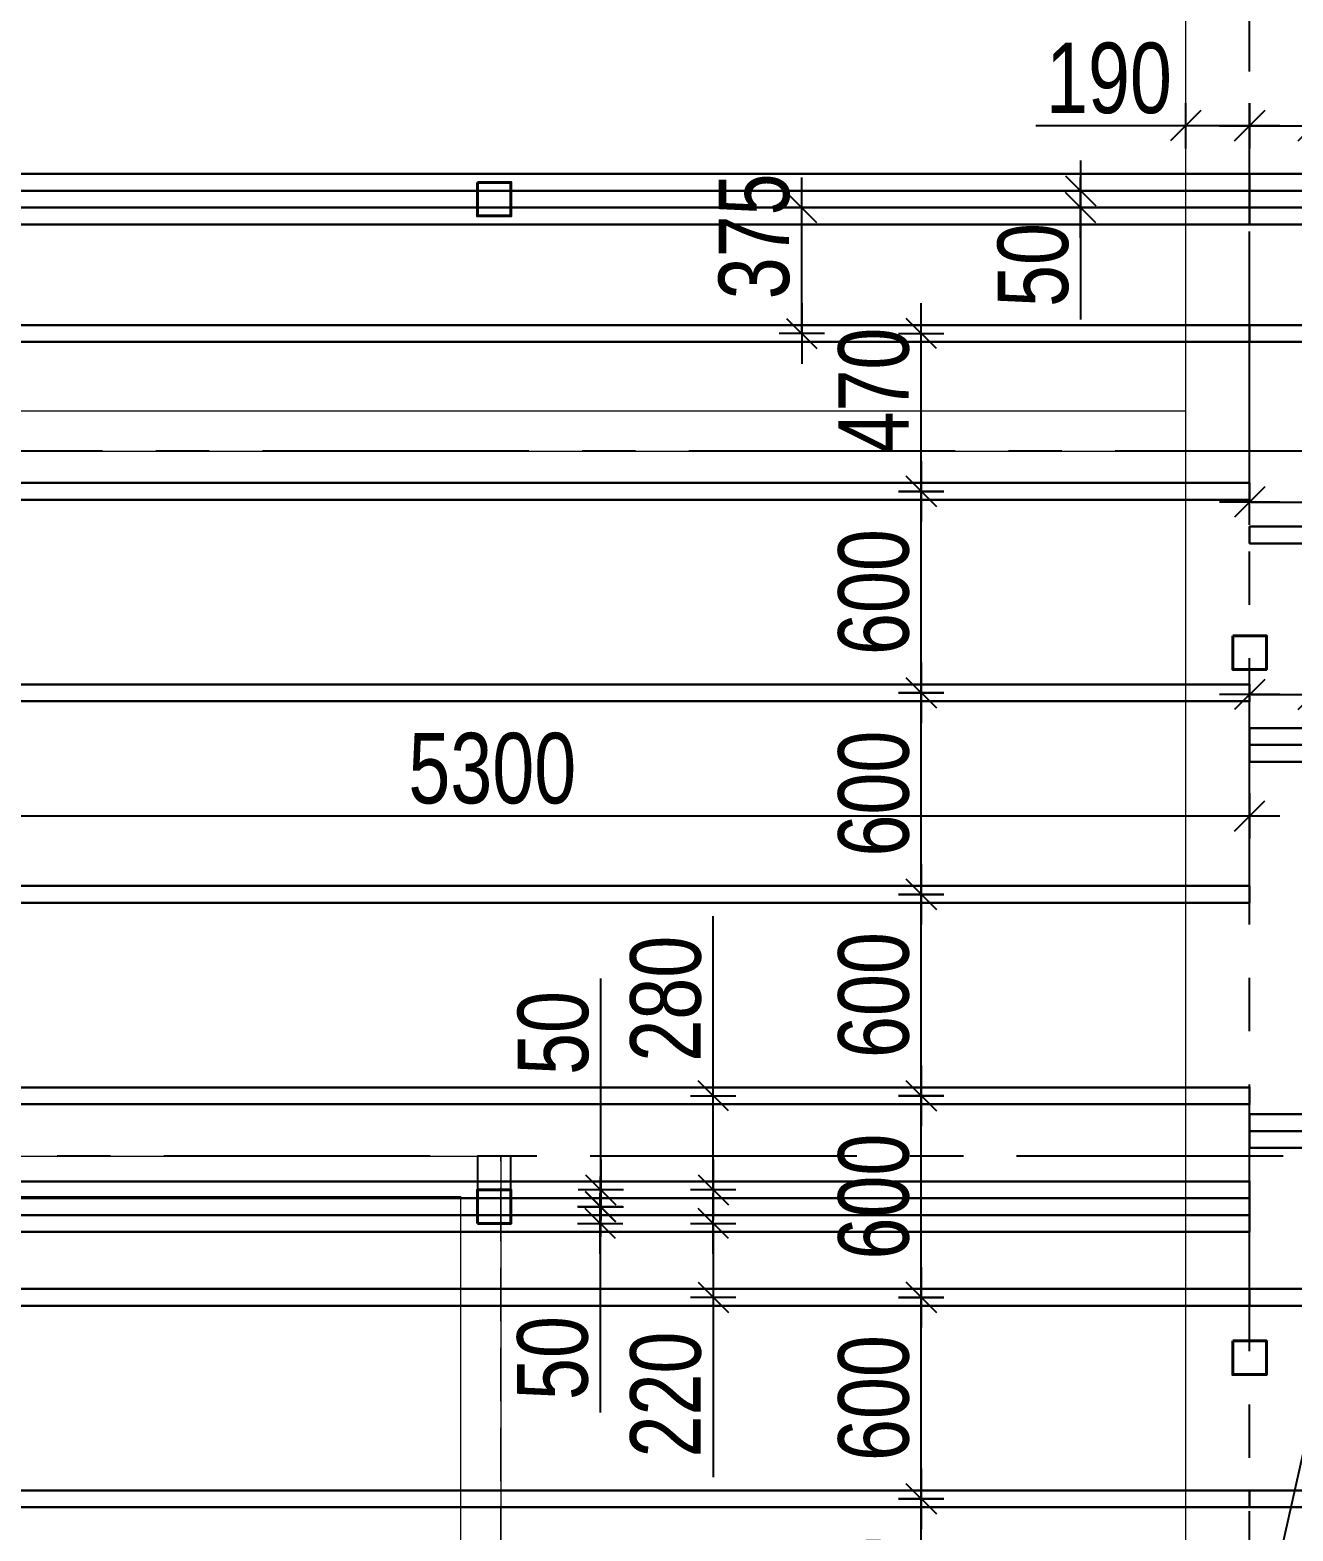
# Model space of a CAD drawing. Extents: x -12289450 to -10763036, y -7834513 to -6150123.
# Drawn here: x -11060058 to -11056296, y -7683933 to -7679463 of the extents above; entities that cross this region are included whole.
import ezdxf

# ---------------------------------------------------------------- set-up
doc = ezdxf.new("R2010")
doc.units = 0
doc.header["$LTSCALE"] = 25
doc.header["$PDMODE"] = 35
doc.linetypes.add('CENTER', pattern=[50.8, 31.75, -6.35, 6.35, -6.35])
doc.linetypes.add('HIDDEN', pattern=[9.525, 6.35, -3.175])
doc.layers.get('DefPoints').update_dxf_attribs({"color": 10, "lineweight": 30})
for name, color, linetype in [('005-РАЗМЕРЫ', 252, 'Continuous'), ('008-ШТРИХОВКА', 252, 'Continuous'), ('014-ОСИ', 251, 'CENTER'), ('Примечания', 7, 'Continuous')]:
    doc.layers.add(name, color=color, linetype=linetype)
doc.layers.add('СТЕНЫ', color=5, linetype='Continuous', lineweight=40)
doc.layers.add('тонкий', color=114, linetype='Continuous', lineweight=20)
doc.styles.add('TXT0', font='txt', dxfattribs={"width": 0.8})
doc.dimstyles.new('Копия(5) РАЗМЕРЫ', dxfattribs={"dimscale": 30, "dimtxt": 7, "dimasz": 0.15, "dimexe": 0, "dimexo": 0, "dimgap": 1.2, "dimtad": 1, "dimdec": 0, "dimzin": 0, "dimdsep": 46, "dimtxsty": 'TXT0', "dimblk1": 'A8MITTA', "dimblk2": 'A8MITTA', "dimsah": 1, "dimcen": 2, "dimse1": 1, "dimse2": 1, "dimadec": 0, "dimazin": 0, "dimtp": 6, "dimtm": 6, "dimtfac": 1, "dimtdec": 0, "dimtofl": 0, "dimtmove": 0, "dimatfit": 3, "dimldrblk": 'A8MITTA', "dimfxl": 0, "dimtolj": 1, "dimtzin": 0, "dimarcsym": 0})

# ---------------------------------------------------------------- blocks, each defined once
blk = doc.blocks.new('A8MITTA', base_point=(3180, 3140))
for p, q in [((3170, 3130), (3190, 3150)), ((3180, 3155), (3180, 3125)), ((3160, 3140), (3200, 3140))]:
    blk.add_line(p, q)
blk = doc.blocks.new('*D611')
at = {"layer": '005-РАЗМЕРЫ', "color": 0, "lineweight": -2, "ltscale": 1.2, "transparency": 16777216}
blk.add_line((-11061721.3, -7681803.8), (-11056430.3, -7681803.8), dxfattribs=at)
at = {"layer": 'DefPoints', "color": 0, "ltscale": 1.2, "transparency": 16777216}
for p in [(-11056425.8, -7681803.8), (-11061725.8, -7681917.9), (-11056425.8, -7681917.9)]:
    blk.add_point(p, dxfattribs=at)
at = {"layer": '005-РАЗМЕРЫ', "color": 0, "lineweight": -2, "ltscale": 1.2, "transparency": 16777216, "xscale": 4.5, "yscale": 4.5, "zscale": 4.5, "rotation": 180}
blk.add_blockref('A8MITTA', (-11061725.8, -7681803.8), dxfattribs=at)
at = {"layer": '005-РАЗМЕРЫ', "color": 0, "lineweight": -2, "ltscale": 1.2, "transparency": 16777216, "xscale": 4.5, "yscale": 4.5, "zscale": 4.5}
blk.add_blockref('A8MITTA', (-11056425.8, -7681803.8), dxfattribs=at)
at = {"layer": '005-РАЗМЕРЫ', "color": 0, "ltscale": 1.2, "transparency": 16777216, "insert": (-11058681.3, -7681662.8), "char_height": 210, "attachment_point": 5, "style": 'TXT0'}
blk.add_mtext('\\A1;5300', dxfattribs=at)
blk = doc.blocks.new('*D620')
at = {"layer": '005-РАЗМЕРЫ', "color": 0, "lineweight": -2, "ltscale": 1.2, "transparency": 16777216}
blk.add_line((-11057759.8, -7680362.7), (-11057759.8, -7679996.7), dxfattribs=at)
at = {"layer": 'DefPoints', "color": 0, "ltscale": 1.2, "transparency": 16777216}
for p in [(-11057759.8, -7679992.2), (-11056425.8, -7679992.2), (-11056425.8, -7680367.2)]:
    blk.add_point(p, dxfattribs=at)
at = {"layer": '005-РАЗМЕРЫ', "color": 0, "lineweight": -2, "ltscale": 1.2, "transparency": 16777216, "xscale": 4.5, "yscale": 4.5, "zscale": 4.5}
for p, rotation in [((-11057759.8, -7679992.2), 90), ((-11057759.8, -7680367.2), 270)]:
    blk.add_blockref('A8MITTA', p, dxfattribs=dict(at, rotation=rotation))
at = {"layer": '005-РАЗМЕРЫ', "color": 0, "ltscale": 1.2, "transparency": 16777216, "insert": (-11057900.8, -7680077.9), "char_height": 210, "attachment_point": 5, "rotation": 90, "style": 'TXT0'}
blk.add_mtext('\\A1;375', dxfattribs=at)
blk = doc.blocks.new('*D621')
at = {"layer": '005-РАЗМЕРЫ', "color": 0, "lineweight": -2, "ltscale": 1.2, "transparency": 16777216}
blk.add_line((-11057403.6, -7680832.7), (-11057403.6, -7680371.7), dxfattribs=at)
at = {"layer": 'DefPoints', "color": 0, "ltscale": 1.2, "transparency": 16777216}
for p in [(-11057403.6, -7680367.2), (-11056425.8, -7680367.2), (-11056425.8, -7680837.2)]:
    blk.add_point(p, dxfattribs=at)
at = {"layer": '005-РАЗМЕРЫ', "color": 0, "lineweight": -2, "ltscale": 1.2, "transparency": 16777216, "xscale": 4.5, "yscale": 4.5, "zscale": 4.5}
for p, rotation in [((-11057403.6, -7680367.2), 90), ((-11057403.6, -7680837.2), 270)]:
    blk.add_blockref('A8MITTA', p, dxfattribs=dict(at, rotation=rotation))
at = {"layer": '005-РАЗМЕРЫ', "color": 0, "ltscale": 1.2, "transparency": 16777216, "insert": (-11057544.6, -7680537.2), "char_height": 210, "attachment_point": 5, "rotation": 90, "style": 'TXT0'}
blk.add_mtext('\\A1;470', dxfattribs=at)
blk = doc.blocks.new('*D622')
at = {"layer": '005-РАЗМЕРЫ', "color": 0, "lineweight": -2, "ltscale": 1.2, "transparency": 16777216}
blk.add_line((-11057403.6, -7681432.7), (-11057403.6, -7680841.7), dxfattribs=at)
at = {"layer": 'DefPoints', "color": 0, "ltscale": 1.2, "transparency": 16777216}
for p in [(-11057403.6, -7680837.2), (-11056425.8, -7680837.2), (-11056425.8, -7681437.2)]:
    blk.add_point(p, dxfattribs=at)
at = {"layer": '005-РАЗМЕРЫ', "color": 0, "lineweight": -2, "ltscale": 1.2, "transparency": 16777216, "xscale": 4.5, "yscale": 4.5, "zscale": 4.5}
for p, rotation in [((-11057403.6, -7680837.2), 90), ((-11057403.6, -7681437.2), 270)]:
    blk.add_blockref('A8MITTA', p, dxfattribs=dict(at, rotation=rotation))
at = {"layer": '005-РАЗМЕРЫ', "color": 0, "ltscale": 1.2, "transparency": 16777216, "insert": (-11057544.6, -7681137.2), "char_height": 210, "attachment_point": 5, "rotation": 90, "style": 'TXT0'}
blk.add_mtext('\\A1;600', dxfattribs=at)
blk = doc.blocks.new('*D623')
at = {"layer": '005-РАЗМЕРЫ', "color": 0, "lineweight": -2, "ltscale": 1.2, "transparency": 16777216}
blk.add_line((-11057403.6, -7682032.7), (-11057403.6, -7681441.7), dxfattribs=at)
at = {"layer": 'DefPoints', "color": 0, "ltscale": 1.2, "transparency": 16777216}
for p in [(-11057403.6, -7681437.2), (-11056425.8, -7681437.2), (-11056425.8, -7682037.2)]:
    blk.add_point(p, dxfattribs=at)
at = {"layer": '005-РАЗМЕРЫ', "color": 0, "lineweight": -2, "ltscale": 1.2, "transparency": 16777216, "xscale": 4.5, "yscale": 4.5, "zscale": 4.5}
for p, rotation in [((-11057403.6, -7681437.2), 90), ((-11057403.6, -7682037.2), 270)]:
    blk.add_blockref('A8MITTA', p, dxfattribs=dict(at, rotation=rotation))
at = {"layer": '005-РАЗМЕРЫ', "color": 0, "ltscale": 1.2, "transparency": 16777216, "insert": (-11057544.6, -7681737.2), "char_height": 210, "attachment_point": 5, "rotation": 90, "style": 'TXT0'}
blk.add_mtext('\\A1;600', dxfattribs=at)
blk = doc.blocks.new('*D624')
at = {"layer": '005-РАЗМЕРЫ', "color": 0, "lineweight": -2, "ltscale": 1.2, "transparency": 16777216}
blk.add_line((-11057403.6, -7682632.7), (-11057403.6, -7682041.7), dxfattribs=at)
at = {"layer": 'DefPoints', "color": 0, "ltscale": 1.2, "transparency": 16777216}
for p in [(-11057403.6, -7682037.2), (-11056425.8, -7682037.2), (-11056425.8, -7682637.2)]:
    blk.add_point(p, dxfattribs=at)
at = {"layer": '005-РАЗМЕРЫ', "color": 0, "lineweight": -2, "ltscale": 1.2, "transparency": 16777216, "xscale": 4.5, "yscale": 4.5, "zscale": 4.5}
for p, rotation in [((-11057403.6, -7682037.2), 90), ((-11057403.6, -7682637.2), 270)]:
    blk.add_blockref('A8MITTA', p, dxfattribs=dict(at, rotation=rotation))
at = {"layer": '005-РАЗМЕРЫ', "color": 0, "ltscale": 1.2, "transparency": 16777216, "insert": (-11057544.6, -7682337.2), "char_height": 210, "attachment_point": 5, "rotation": 90, "style": 'TXT0'}
blk.add_mtext('\\A1;600', dxfattribs=at)
blk = doc.blocks.new('*D625')
at = {"layer": '005-РАЗМЕРЫ', "color": 0, "lineweight": -2, "ltscale": 1.2, "transparency": 16777216}
blk.add_line((-11057403.6, -7683232.7), (-11057403.6, -7682641.7), dxfattribs=at)
at = {"layer": 'DefPoints', "color": 0, "ltscale": 1.2, "transparency": 16777216}
for p in [(-11057403.6, -7682637.2), (-11056425.8, -7682637.2), (-11056425.8, -7683237.2)]:
    blk.add_point(p, dxfattribs=at)
at = {"layer": '005-РАЗМЕРЫ', "color": 0, "lineweight": -2, "ltscale": 1.2, "transparency": 16777216, "xscale": 4.5, "yscale": 4.5, "zscale": 4.5}
for p, rotation in [((-11057403.6, -7682637.2), 90), ((-11057403.6, -7683237.2), 270)]:
    blk.add_blockref('A8MITTA', p, dxfattribs=dict(at, rotation=rotation))
at = {"layer": '005-РАЗМЕРЫ', "color": 0, "ltscale": 1.2, "transparency": 16777216, "insert": (-11057544.6, -7682937.2), "char_height": 210, "attachment_point": 5, "rotation": 90, "style": 'TXT0'}
blk.add_mtext('\\A1;600', dxfattribs=at)
blk = doc.blocks.new('*D626')
at = {"layer": '005-РАЗМЕРЫ', "color": 0, "lineweight": -2, "ltscale": 1.2, "transparency": 16777216}
blk.add_line((-11057403.6, -7683832.7), (-11057403.6, -7683241.7), dxfattribs=at)
at = {"layer": 'DefPoints', "color": 0, "ltscale": 1.2, "transparency": 16777216}
for p in [(-11057403.6, -7683237.2), (-11056425.8, -7683237.2), (-11056425.8, -7683837.2)]:
    blk.add_point(p, dxfattribs=at)
at = {"layer": '005-РАЗМЕРЫ', "color": 0, "lineweight": -2, "ltscale": 1.2, "transparency": 16777216, "xscale": 4.5, "yscale": 4.5, "zscale": 4.5}
for p, rotation in [((-11057403.6, -7683237.2), 90), ((-11057403.6, -7683837.2), 270)]:
    blk.add_blockref('A8MITTA', p, dxfattribs=dict(at, rotation=rotation))
at = {"layer": '005-РАЗМЕРЫ', "color": 0, "ltscale": 1.2, "transparency": 16777216, "insert": (-11057544.6, -7683537.2), "char_height": 210, "attachment_point": 5, "rotation": 90, "style": 'TXT0'}
blk.add_mtext('\\A1;600', dxfattribs=at)
blk = doc.blocks.new('*D627')
at = {"layer": '005-РАЗМЕРЫ', "color": 0, "lineweight": -2, "ltscale": 1.2, "transparency": 16777216}
blk.add_line((-11057403.6, -7684432.7), (-11057403.6, -7683841.7), dxfattribs=at)
at = {"layer": 'DefPoints', "color": 0, "ltscale": 1.2, "transparency": 16777216}
for p in [(-11057403.6, -7683837.2), (-11056425.8, -7683837.2), (-11056425.8, -7684437.2)]:
    blk.add_point(p, dxfattribs=at)
at = {"layer": '005-РАЗМЕРЫ', "color": 0, "lineweight": -2, "ltscale": 1.2, "transparency": 16777216, "xscale": 4.5, "yscale": 4.5, "zscale": 4.5}
for p, rotation in [((-11057403.6, -7683837.2), 90), ((-11057403.6, -7684437.2), 270)]:
    blk.add_blockref('A8MITTA', p, dxfattribs=dict(at, rotation=rotation))
at = {"layer": '005-РАЗМЕРЫ', "color": 0, "ltscale": 1.2, "transparency": 16777216, "insert": (-11057544.6, -7684137.2), "char_height": 210, "attachment_point": 5, "rotation": 90, "style": 'TXT0'}
blk.add_mtext('\\A1;600', dxfattribs=at)
blk = doc.blocks.new('*D648')
at = {"layer": '005-РАЗМЕРЫ', "color": 0, "lineweight": -2, "ltscale": 1.2, "transparency": 16777216}
for p, q in [((-11056615.8, -7679748.5), (-11057062.6, -7679748.5)), ((-11056430.3, -7679748.5), (-11056611.3, -7679748.5))]:
    blk.add_line(p, q, dxfattribs=at)
at = {"layer": 'DefPoints', "color": 0, "ltscale": 1.2, "transparency": 16777216}
for p in [(-11056615.8, -7679748.5), (-11056615.8, -7679799.8), (-11056425.8, -7679799.8)]:
    blk.add_point(p, dxfattribs=at)
at = {"layer": '005-РАЗМЕРЫ', "color": 0, "lineweight": -2, "ltscale": 1.2, "transparency": 16777216, "xscale": 4.5, "yscale": 4.5, "zscale": 4.5, "rotation": 180}
blk.add_blockref('A8MITTA', (-11056615.8, -7679748.5), dxfattribs=at)
at = {"layer": '005-РАЗМЕРЫ', "color": 0, "lineweight": -2, "ltscale": 1.2, "transparency": 16777216, "xscale": 4.5, "yscale": 4.5, "zscale": 4.5}
blk.add_blockref('A8MITTA', (-11056425.8, -7679748.5), dxfattribs=at)
at = {"layer": '005-РАЗМЕРЫ', "color": 0, "ltscale": 1.2, "transparency": 16777216, "insert": (-11056844.6, -7679607.5), "char_height": 210, "attachment_point": 5, "style": 'TXT0'}
blk.add_mtext('\\A1;190', dxfattribs=at)
blk = doc.blocks.new('*D649')
at = {"layer": '005-РАЗМЕРЫ', "color": 0, "lineweight": -2, "ltscale": 1.2, "transparency": 16777216}
for p, q in [((-11056421.3, -7679748.5), (-11056240.3, -7679748.5)), ((-11056235.8, -7679748.5), (-11055795.3, -7679748.5))]:
    blk.add_line(p, q, dxfattribs=at)
at = {"layer": 'DefPoints', "color": 0, "ltscale": 1.2, "transparency": 16777216}
for p in [(-11056235.8, -7679748.5), (-11056425.8, -7679929.8), (-11056235.8, -7679929.8)]:
    blk.add_point(p, dxfattribs=at)
at = {"layer": '005-РАЗМЕРЫ', "color": 0, "lineweight": -2, "ltscale": 1.2, "transparency": 16777216, "xscale": 4.5, "yscale": 4.5, "zscale": 4.5, "rotation": 180}
blk.add_blockref('A8MITTA', (-11056425.8, -7679748.5), dxfattribs=at)
at = {"layer": '005-РАЗМЕРЫ', "color": 0, "lineweight": -2, "ltscale": 1.2, "transparency": 16777216, "xscale": 4.5, "yscale": 4.5, "zscale": 4.5}
blk.add_blockref('A8MITTA', (-11056235.8, -7679748.5), dxfattribs=at)
at = {"layer": '005-РАЗМЕРЫ', "color": 0, "ltscale": 1.2, "transparency": 16777216, "insert": (-11056013.3, -7679607.5), "char_height": 210, "attachment_point": 5, "style": 'TXT0'}
blk.add_mtext('\\A1;190', dxfattribs=at)
blk = doc.blocks.new('*D656')
at = {"layer": '005-РАЗМЕРЫ', "color": 0, "lineweight": -2, "ltscale": 1.2, "transparency": 16777216}
blk.add_line((-11056421.3, -7680868.9), (-11050530.3, -7680868.9), dxfattribs=at)
at = {"layer": 'DefPoints', "color": 0, "ltscale": 1.2, "transparency": 16777216}
for p in [(-11050525.8, -7680868.9), (-11056425.8, -7681150.4), (-11050525.8, -7681150.4)]:
    blk.add_point(p, dxfattribs=at)
at = {"layer": '005-РАЗМЕРЫ', "color": 0, "lineweight": -2, "ltscale": 1.2, "transparency": 16777216, "xscale": 4.5, "yscale": 4.5, "zscale": 4.5, "rotation": 180}
blk.add_blockref('A8MITTA', (-11056425.8, -7680868.9), dxfattribs=at)
at = {"layer": '005-РАЗМЕРЫ', "color": 0, "lineweight": -2, "ltscale": 1.2, "transparency": 16777216, "xscale": 4.5, "yscale": 4.5, "zscale": 4.5}
blk.add_blockref('A8MITTA', (-11050525.8, -7680868.9), dxfattribs=at)
at = {"layer": '005-РАЗМЕРЫ', "color": 0, "ltscale": 1.2, "transparency": 16777216, "insert": (-11053045.3, -7680727.9), "char_height": 210, "attachment_point": 5, "style": 'TXT0'}
blk.add_mtext('\\A1;5900', dxfattribs=at)
blk = doc.blocks.new('*D697')
at = {"layer": '005-РАЗМЕРЫ', "color": 0, "lineweight": -2, "ltscale": 1.2, "transparency": 16777216}
for p, q in [((-11056421.3, -7681442.2), (-11056240.3, -7681442.2)), ((-11056235.8, -7681442.2), (-11055450.3, -7681442.2))]:
    blk.add_line(p, q, dxfattribs=at)
at = {"layer": 'DefPoints', "color": 0, "ltscale": 1.2, "transparency": 16777216}
for p in [(-11056425.8, -7681319.3), (-11056235.8, -7681319.3), (-11056235.8, -7681442.2)]:
    blk.add_point(p, dxfattribs=at)
at = {"layer": '005-РАЗМЕРЫ', "color": 0, "lineweight": -2, "ltscale": 1.2, "transparency": 16777216, "xscale": 4.5, "yscale": 4.5, "zscale": 4.5, "rotation": 180}
blk.add_blockref('A8MITTA', (-11056425.8, -7681442.2), dxfattribs=at)
at = {"layer": '005-РАЗМЕРЫ', "color": 0, "lineweight": -2, "ltscale": 1.2, "transparency": 16777216, "xscale": 4.5, "yscale": 4.5, "zscale": 4.5}
blk.add_blockref('A8MITTA', (-11056235.8, -7681442.2), dxfattribs=at)
at = {"layer": '005-РАЗМЕРЫ', "color": 0, "ltscale": 1.2, "transparency": 16777216, "insert": (-11055668.3, -7681301.2), "char_height": 210, "attachment_point": 5, "style": 'TXT0'}
blk.add_mtext('\\A1;190', dxfattribs=at)
blk = doc.blocks.new('*D713')
at = {"layer": '005-РАЗМЕРЫ', "color": 0, "lineweight": -2, "ltscale": 1.2, "transparency": 16777216}
for p, q in [((-11056928.9, -7679937.7), (-11056928.9, -7679933.2)), ((-11056928.9, -7679996.7), (-11056928.9, -7680325.2))]:
    blk.add_line(p, q, dxfattribs=at)
at = {"layer": 'DefPoints', "color": 0, "ltscale": 1.2, "transparency": 16777216}
for p in [(-11056928.9, -7679942.2), (-11056417.8, -7679942.2), (-11057692.3, -7679992.2)]:
    blk.add_point(p, dxfattribs=at)
at = {"layer": '005-РАЗМЕРЫ', "color": 0, "lineweight": -2, "ltscale": 1.2, "transparency": 16777216, "xscale": 4.5, "yscale": 4.5, "zscale": 4.5}
for p, rotation in [((-11056928.9, -7679942.2), 270), ((-11056928.9, -7679992.2), 90)]:
    blk.add_blockref('A8MITTA', p, dxfattribs=dict(at, rotation=rotation))
at = {"layer": '005-РАЗМЕРЫ', "color": 0, "ltscale": 1.2, "transparency": 16777216, "insert": (-11057069.9, -7680163.2), "char_height": 210, "attachment_point": 5, "rotation": 90, "style": 'TXT0'}
blk.add_mtext('\\A1;50', dxfattribs=at)
blk = doc.blocks.new('*D793')
at = {"layer": '005-РАЗМЕРЫ', "color": 0, "lineweight": -2, "ltscale": 1.2, "transparency": 16777216}
for p, q in [((-11058023, -7682637.2), (-11058023, -7682102)), ((-11058023, -7682912.7), (-11058023, -7682641.7))]:
    blk.add_line(p, q, dxfattribs=at)
at = {"layer": 'DefPoints', "color": 0, "ltscale": 1.2, "transparency": 16777216}
for p in [(-11058023, -7682637.2), (-11057178.4, -7682637.2), (-11056425.8, -7682917.2)]:
    blk.add_point(p, dxfattribs=at)
at = {"layer": '005-РАЗМЕРЫ', "color": 0, "lineweight": -2, "ltscale": 1.2, "transparency": 16777216, "xscale": 4.5, "yscale": 4.5, "zscale": 4.5}
for p, rotation in [((-11058023, -7682637.2), 90), ((-11058023, -7682917.2), 270)]:
    blk.add_blockref('A8MITTA', p, dxfattribs=dict(at, rotation=rotation))
at = {"layer": '005-РАЗМЕРЫ', "color": 0, "ltscale": 1.2, "transparency": 16777216, "insert": (-11058164, -7682348), "char_height": 210, "attachment_point": 5, "rotation": 90, "style": 'TXT0'}
blk.add_mtext('\\A1;280', dxfattribs=at)
blk = doc.blocks.new('*D794')
at = {"layer": '005-РАЗМЕРЫ', "color": 0, "lineweight": -2, "ltscale": 1.2, "transparency": 16777216}
for p, q in [((-11058023, -7683021.7), (-11058023, -7683232.7)), ((-11058023, -7683237.2), (-11058023, -7683772.5))]:
    blk.add_line(p, q, dxfattribs=at)
at = {"layer": 'DefPoints', "color": 0, "ltscale": 1.2, "transparency": 16777216}
for p in [(-11056425.8, -7683017.2), (-11058023, -7683237.2), (-11057178.4, -7683237.2)]:
    blk.add_point(p, dxfattribs=at)
at = {"layer": '005-РАЗМЕРЫ', "color": 0, "lineweight": -2, "ltscale": 1.2, "transparency": 16777216, "xscale": 4.5, "yscale": 4.5, "zscale": 4.5}
for p, rotation in [((-11058023, -7683017.2), 90), ((-11058023, -7683237.2), 270)]:
    blk.add_blockref('A8MITTA', p, dxfattribs=dict(at, rotation=rotation))
at = {"layer": '005-РАЗМЕРЫ', "color": 0, "ltscale": 1.2, "transparency": 16777216, "insert": (-11058164, -7683526.5), "char_height": 210, "attachment_point": 5, "rotation": 90, "style": 'TXT0'}
blk.add_mtext('\\A1;220', dxfattribs=at)
blk = doc.blocks.new('*D795')
at = {"layer": '005-РАЗМЕРЫ', "color": 0, "lineweight": -2, "ltscale": 1.2, "transparency": 16777216}
for p, q in [((-11058359.7, -7682962.7), (-11058359.7, -7682958.2)), ((-11058359.7, -7683021.7), (-11058359.7, -7683580))]:
    blk.add_line(p, q, dxfattribs=at)
at = {"layer": 'DefPoints', "color": 0, "ltscale": 1.2, "transparency": 16777216}
for p in [(-11058359.7, -7682967.2), (-11056425.8, -7682967.2), (-11057955.5, -7683017.2)]:
    blk.add_point(p, dxfattribs=at)
at = {"layer": '005-РАЗМЕРЫ', "color": 0, "lineweight": -2, "ltscale": 1.2, "transparency": 16777216, "xscale": 4.5, "yscale": 4.5, "zscale": 4.5}
for p, rotation in [((-11058359.7, -7682967.2), 270), ((-11058359.7, -7683017.2), 90)]:
    blk.add_blockref('A8MITTA', p, dxfattribs=dict(at, rotation=rotation))
at = {"layer": '005-РАЗМЕРЫ', "color": 0, "ltscale": 1.2, "transparency": 16777216, "insert": (-11058500.7, -7683418), "char_height": 210, "attachment_point": 5, "rotation": 90, "style": 'TXT0'}
blk.add_mtext('\\A1;50', dxfattribs=at)
blk = doc.blocks.new('*D796')
at = {"layer": '005-РАЗМЕРЫ', "color": 0, "lineweight": -2, "ltscale": 1.2, "transparency": 16777216}
for p, q in [((-11058358.2, -7682912.7), (-11058358.2, -7682288.1)), ((-11058358.2, -7682971.7), (-11058358.2, -7682976.2))]:
    blk.add_line(p, q, dxfattribs=at)
at = {"layer": 'DefPoints', "color": 0, "ltscale": 1.2, "transparency": 16777216}
for p in [(-11057955.5, -7682917.2), (-11058358.2, -7682967.2), (-11056425.8, -7682967.2)]:
    blk.add_point(p, dxfattribs=at)
at = {"layer": '005-РАЗМЕРЫ', "color": 0, "lineweight": -2, "ltscale": 1.2, "transparency": 16777216, "xscale": 4.5, "yscale": 4.5, "zscale": 4.5}
for p, rotation in [((-11058358.2, -7682917.2), 270), ((-11058358.2, -7682967.2), 90)]:
    blk.add_blockref('A8MITTA', p, dxfattribs=dict(at, rotation=rotation))
at = {"layer": '005-РАЗМЕРЫ', "color": 0, "ltscale": 1.2, "transparency": 16777216, "insert": (-11058499.2, -7682450.1), "char_height": 210, "attachment_point": 5, "rotation": 90, "style": 'TXT0'}
blk.add_mtext('\\A1;50', dxfattribs=at)

msp = doc.modelspace()

# ---------------------------------------------------------------- linework, layer by layer
at = {"layer": '008-ШТРИХОВКА', "ltscale": 3}
msp.add_lwpolyline([(-11058725.8, -7682917.2), (-11058625.8, -7682917.2), (-11058625.8, -7682817.2), (-11058725.8, -7682817.2)], close=True, dxfattribs=at)
at = {"layer": '014-ОСИ'}
for points in [[(-11056425.8, -7688477.2), (-11056425.8, -7674758.6)], [(-11056032.2, -7680717.2), (-11064955.4, -7680717.2)], [(-11049975.8, -7682817.2), (-11064955.4, -7682817.2)]]:
    msp.add_lwpolyline(points, dxfattribs=at)
at = {"layer": 'Примечания', "ltscale": 3}
msp.add_line((-11055964.5, -7682349.5), (-11057620.2, -7689750), dxfattribs=at)
msp.add_line((-11055964.5, -7682349.5), (-11057620.2, -7689750), dxfattribs=at)
msp.add_line((-11055964.5, -7682349.5), (-11057620.2, -7689750), dxfattribs=at)
at = {"layer": 'СТЕНЫ', "color": 4, "lineweight": 30, "ltscale": 3}
for points in [[(-11056425.8, -7679892.2), (-11056425.8, -7679892.2), (-11056425.8, -7679942.2), (-11061725.8, -7679942.2), (-11061725.8, -7679942.2), (-11061725.8, -7679892.2)], [(-11056425.8, -7679892.2), (-11056425.8, -7679892.2), (-11056425.8, -7679942.2), (-11050525.8, -7679942.2), (-11050525.8, -7679942.2), (-11050525.8, -7679892.2)], [(-11056425.8, -7679942.2), (-11056425.8, -7679942.2), (-11056425.8, -7679992.2), (-11061725.8, -7679992.2), (-11061725.8, -7679992.2), (-11061725.8, -7679942.2)], [(-11056425.8, -7679942.2), (-11056425.8, -7679942.2), (-11056425.8, -7679992.2), (-11050525.8, -7679992.2), (-11050525.8, -7679992.2), (-11050525.8, -7679942.2)], [(-11056425.8, -7679992.2), (-11056425.8, -7679992.2), (-11056425.8, -7680042.2), (-11061725.8, -7680042.2), (-11061725.8, -7680042.2), (-11061725.8, -7679992.2)], [(-11056425.8, -7680042.2), (-11056425.8, -7680042.2), (-11056425.8, -7679992.2), (-11050525.8, -7679992.2), (-11050525.8, -7679992.2), (-11050525.8, -7680042.2)], [(-11056425.8, -7680342.2), (-11056425.8, -7680342.2), (-11056425.8, -7680392.2), (-11061725.8, -7680392.2), (-11061725.8, -7680392.2), (-11061725.8, -7680342.2)], [(-11056425.8, -7680342.2), (-11056425.8, -7680342.2), (-11056425.8, -7680392.2), (-11050525.8, -7680392.2), (-11050525.8, -7680392.2), (-11050525.8, -7680342.2)], [(-11056425.8, -7680812.2), (-11056425.8, -7680812.2), (-11056425.8, -7680862.2), (-11061725.8, -7680862.2), (-11061725.8, -7680862.2), (-11061725.8, -7680812.2)], [(-11056425.8, -7680942.2), (-11056425.8, -7680942.2), (-11056425.8, -7680992.2), (-11050525.8, -7680992.2), (-11050525.8, -7680992.2), (-11050525.8, -7680942.2)], [(-11056425.8, -7681412.2), (-11056425.8, -7681412.2), (-11056425.8, -7681462.2), (-11061725.8, -7681462.2), (-11061725.8, -7681462.2), (-11061725.8, -7681412.2)], [(-11056425.8, -7681542.2), (-11056425.8, -7681542.2), (-11056425.8, -7681592.2), (-11050525.8, -7681592.2), (-11050525.8, -7681592.2), (-11050525.8, -7681542.2)], [(-11056425.8, -7681592.2), (-11056425.8, -7681592.2), (-11056425.8, -7681642.2), (-11050525.8, -7681642.2), (-11050525.8, -7681642.2), (-11050525.8, -7681592.2)], [(-11056425.8, -7682012.2), (-11056425.8, -7682012.2), (-11056425.8, -7682062.2), (-11061725.8, -7682062.2), (-11061725.8, -7682062.2), (-11061725.8, -7682012.2)], [(-11056425.8, -7682612.2), (-11056425.8, -7682612.2), (-11056425.8, -7682662.2), (-11061725.8, -7682662.2), (-11061725.8, -7682662.2), (-11061725.8, -7682612.2)], [(-11056425.8, -7682692.2), (-11056425.8, -7682692.2), (-11056425.8, -7682742.2), (-11050525.8, -7682742.2), (-11050525.8, -7682742.2), (-11050525.8, -7682692.2)], [(-11056425.8, -7682742.2), (-11056425.8, -7682742.2), (-11056425.8, -7682792.2), (-11050525.8, -7682792.2), (-11050525.8, -7682792.2), (-11050525.8, -7682742.2)], [(-11056425.8, -7682892.2), (-11056425.8, -7682892.2), (-11056425.8, -7682942.2), (-11061725.8, -7682942.2), (-11061725.8, -7682942.2), (-11061725.8, -7682892.2)], [(-11056425.8, -7682942.2), (-11056425.8, -7682942.2), (-11056425.8, -7682992.2), (-11061725.8, -7682992.2), (-11061725.8, -7682992.2), (-11061725.8, -7682942.2)], [(-11056425.8, -7682992.2), (-11056425.8, -7682992.2), (-11056425.8, -7683042.2), (-11061725.8, -7683042.2), (-11061725.8, -7683042.2), (-11061725.8, -7682992.2)], [(-11056425.8, -7683212.2), (-11056425.8, -7683212.2), (-11056425.8, -7683262.2), (-11061725.8, -7683262.2), (-11061725.8, -7683262.2), (-11061725.8, -7683212.2)], [(-11056425.8, -7683212.2), (-11056425.8, -7683212.2), (-11056425.8, -7683262.2), (-11052025.8, -7683262.2), (-11052025.8, -7683262.2), (-11052025.8, -7683212.2)], [(-11056425.8, -7683812.2), (-11056425.8, -7683812.2), (-11056425.8, -7683862.2), (-11061725.8, -7683862.2), (-11061725.8, -7683862.2), (-11061725.8, -7683812.2)], [(-11056425.8, -7683812.2), (-11056425.8, -7683812.2), (-11056425.8, -7683862.2), (-11052025.8, -7683862.2), (-11052025.8, -7683862.2), (-11052025.8, -7683812.2)]]:
    msp.add_lwpolyline(points, close=True, dxfattribs=at)
at = {"layer": 'СТЕНЫ', "color": 1, "lineweight": 40, "ltscale": 3}
for points in [[(-11058725.8, -7679917.2), (-11058625.8, -7679917.2), (-11058625.8, -7680017.2), (-11058725.8, -7680017.2)], [(-11058725.8, -7679917.2), (-11058625.8, -7679917.2), (-11058625.8, -7680017.2), (-11058725.8, -7680017.2)], [(-11056475.8, -7681267.2), (-11056375.8, -7681267.2), (-11056375.8, -7681367.2), (-11056475.8, -7681367.2)], [(-11058725.8, -7683017.2), (-11058625.8, -7683017.2), (-11058625.8, -7682917.2), (-11058725.8, -7682917.2)], [(-11056475.8, -7683367.2), (-11056375.8, -7683367.2), (-11056375.8, -7683467.2), (-11056475.8, -7683467.2)]]:
    msp.add_lwpolyline(points, close=True, dxfattribs=at)
at = {"layer": 'тонкий', "color": 3, "linetype": 'HIDDEN', "lineweight": 9}
msp.add_line((-11058655.8, -7684737.2), (-11058655.8, -7682817.2), dxfattribs=at)
at = {"layer": 'тонкий', "color": 3, "lineweight": 20}
for p, q in [((-11061525.8, -7682937.2), (-11058775.8, -7682937.2)), ((-11058775.8, -7682937.2), (-11058775.8, -7685797.2)), ((-11058775.8, -7682937.2), (-11058775.8, -7685797.2))]:
    msp.add_line(p, q, dxfattribs=at)
for points in [[(-11056615.8, -7687617.2), (-11056615.8, -7677117.2)], [(-11061525.8, -7680597.2), (-11056615.8, -7680597.2)], [(-11061525.8, -7680717.2), (-11056615.8, -7680717.2)], [(-11063025.8, -7682817.2), (-11058655.8, -7682817.2), (-11058655.8, -7684737.2)]]:
    msp.add_lwpolyline(points, dxfattribs=at)
at = {"layer": 'тонкий', "color": 3, "linetype": 'HIDDEN', "lineweight": 9}
for points in [[(-11061525.8, -7680717.2), (-11056615.8, -7680717.2)], [(-11063025.8, -7682817.2), (-11058655.8, -7682817.2), (-11058655.8, -7684737.2)]]:
    msp.add_lwpolyline(points, dxfattribs=at)

# ---------------------------------------------------------------- dimensions: what is measured, and where the dimension line sits
at = {"layer": '005-РАЗМЕРЫ', "ltscale": 1.2}
for base, p1, p2, picture, middle in [((-11056615.8, -7679748.5), (-11056425.8, -7679799.8), (-11056615.8, -7679799.8), '*D648', (-11056844.6, -7679748.5)), ((-11056235.8, -7679748.5), (-11056425.8, -7679929.8), (-11056235.8, -7679929.8), '*D649', (-11056013.3, -7679748.5)), ((-11050525.8, -7680868.9), (-11056425.8, -7681150.4), (-11050525.8, -7681150.4), '*D656', (-11053045.3, -7680868.9)), ((-11056235.8, -7681442.2), (-11056425.8, -7681319.3), (-11056235.8, -7681319.3), '*D697', (-11055668.3, -7681442.2)), ((-11056425.8, -7681803.8), (-11061725.8, -7681917.9), (-11056425.8, -7681917.9), '*D611', (-11058681.3, -7681803.8))]:
    dim = msp.add_linear_dim(base=base, p1=p1, p2=p2, dimstyle='Копия(5) РАЗМЕРЫ', dxfattribs=at)
    dim.commit()
    dim.dimension.update_dxf_attribs({"geometry": picture, "text_midpoint": middle, "dimtype": 160})
for base, p1, p2, angle, picture, middle in [((-11057759.8, -7679992.2), (-11056425.8, -7680367.2), (-11056425.8, -7679992.2), 90, '*D620', (-11057759.8, -7680077.9)), ((-11056928.9, -7679942.2), (-11057692.3, -7679992.2), (-11056417.8, -7679942.2), 270, '*D713', (-11056928.9, -7680163.2)), ((-11057403.6, -7680367.2), (-11056425.8, -7680837.2), (-11056425.8, -7680367.2), 90, '*D621', (-11057403.6, -7680537.2)), ((-11057403.6, -7680837.2), (-11056425.8, -7681437.2), (-11056425.8, -7680837.2), 90, '*D622', (-11057403.6, -7681137.2)), ((-11057403.6, -7681437.2), (-11056425.8, -7682037.2), (-11056425.8, -7681437.2), 90, '*D623', (-11057403.6, -7681737.2)), ((-11057403.6, -7682037.2), (-11056425.8, -7682637.2), (-11056425.8, -7682037.2), 90, '*D624', (-11057403.6, -7682337.2)), ((-11058023, -7682637.2), (-11056425.8, -7682917.2), (-11057178.4, -7682637.2), 90, '*D793', (-11058023, -7682348)), ((-11058358.2, -7682967.2), (-11057955.5, -7682917.2), (-11056425.8, -7682967.2), 270, '*D796', (-11058358.2, -7682450.1)), ((-11057403.6, -7682637.2), (-11056425.8, -7683237.2), (-11056425.8, -7682637.2), 90, '*D625', (-11057403.6, -7682937.2)), ((-11058359.7, -7682967.2), (-11057955.5, -7683017.2), (-11056425.8, -7682967.2), 90, '*D795', (-11058359.7, -7683418)), ((-11058023, -7683237.2), (-11056425.8, -7683017.2), (-11057178.4, -7683237.2), 270, '*D794', (-11058023, -7683526.5)), ((-11057403.6, -7683237.2), (-11056425.8, -7683837.2), (-11056425.8, -7683237.2), 90, '*D626', (-11057403.6, -7683537.2)), ((-11057403.6, -7683837.2), (-11056425.8, -7684437.2), (-11056425.8, -7683837.2), 90, '*D627', (-11057403.6, -7684137.2))]:
    dim = msp.add_linear_dim(base=base, p1=p1, p2=p2, angle=angle, dimstyle='Копия(5) РАЗМЕРЫ', dxfattribs=at)
    dim.commit()
    dim.dimension.update_dxf_attribs({"geometry": picture, "text_midpoint": middle, "dimtype": 160})

doc.saveas('drawing.dxf')
